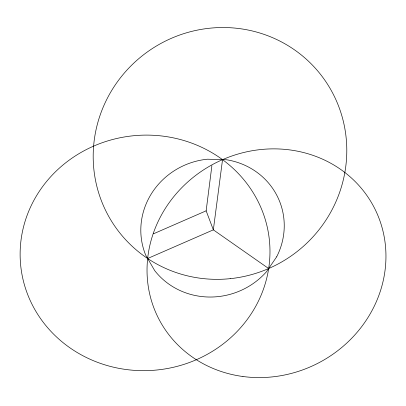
<?xml version="1.0" encoding="UTF-8"?>
<svg xmlns="http://www.w3.org/2000/svg" width="406" height="406" viewBox="0 0 406 406"><rect width="100%" height="100%" fill="white"/><g stroke="black" fill="none" stroke-linecap="round" stroke-linejoin="round"><path stroke-width="0.61" d="M268.665 268.539A124.992 117.71 -5.6 0 0 98.866 143.963A124.992 117.71 -5.6 0 0 67.609 346.156A124.992 117.71 -5.6 0 0 268.665 268.539L213.343 229.852L206.146 210.826L211.891 165.678M222.539 159.654L213.343 229.852L147.662 258.5L147.566 257.242M153.534 233.78L206.146 210.826M276.669 256.81L266.483 271.731A72.146 68.66 -20.7 0 1 154.711 270.629L145.718 255.161A72.146 68.66 -20.7 0 1 207.451 159.203L226.649 159.776A72.146 68.66 -20.7 0 1 276.669 256.81M230.207 278.663A127.895 124.799 -36.6 0 0 324.348 79.5A127.895 124.799 -36.6 0 0 105.428 102.145A127.895 124.799 -36.6 0 0 230.207 278.663M242.945 376.509A121.242 112.472 -27.2 0 0 379.696 220.148A121.242 112.472 -27.2 0 0 176.843 193.017A121.242 112.472 -27.2 0 0 242.945 376.509"/></g></svg>
